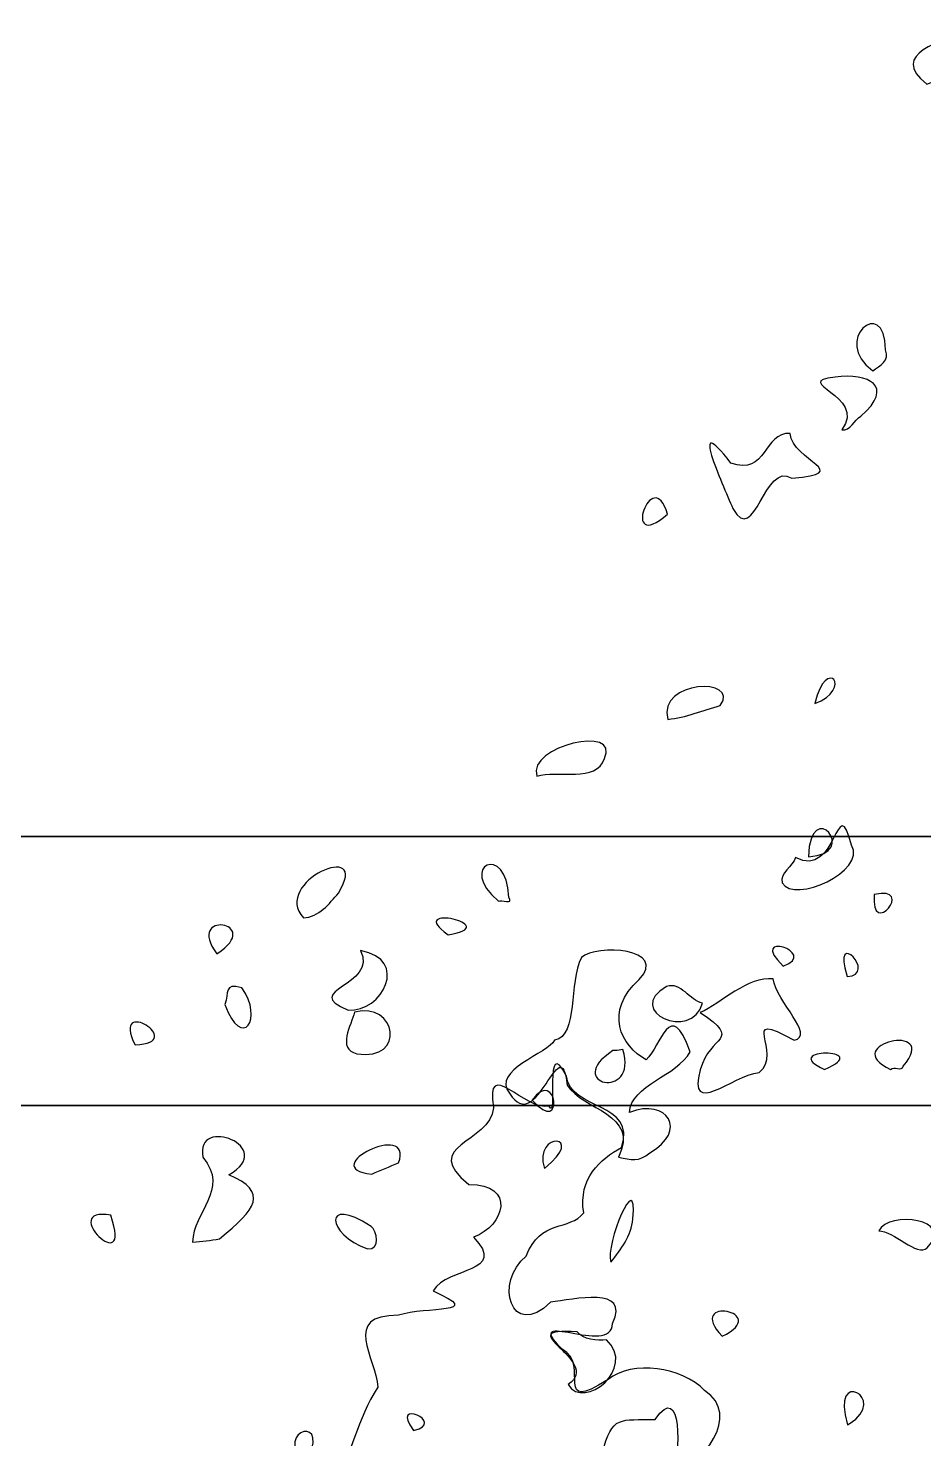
# Model space of a CAD drawing. Header units: centimetres. Extents: x -9.9 to 7.8, y -13.7 to 13.8.
# Drawn here: x -7.671 to -5.697, y -6.636 to -3.527 of the extents above; entities that cross this region are included whole.
import ezdxf

# ---------------------------------------------------------------- set-up
doc = ezdxf.new("R2010")
doc.units = ezdxf.units.CM
doc.header["$MEASUREMENT"] = 0
doc.layers.add('Layer 1', color=7, linetype='Continuous')

msp = doc.modelspace()

# ---------------------------------------------------------------- linework, layer by layer
at = {"layer": 'Layer 1'}
for points, knots in [([(-5.68997, -3.65072), (-5.77923, -3.58074), (-5.64758, -3.55986), (-5.61337, -3.52716), (-5.61337, -3.52716), (-5.56203, -3.60813), (-5.61965, -3.62289), (-5.68997, -3.65072)], [0, 0, 0, 0, 0.3333333, 0.3333333, 0.3333333, 0.3333333, 1, 1, 1, 1]), ([(-5.80949, -4.28212), (-5.90302, -4.21634), (-5.7826, -4.11203), (-5.78126, -4.23607), (-5.78126, -4.23607), (-5.77095, -4.26008), (-5.79389, -4.2706), (-5.80949, -4.28212)], [0, 0, 0, 0, 0.3333333, 0.3333333, 0.3333333, 0.3333333, 1, 1, 1, 1]), ([(-5.87768, -4.4122), (-5.82083, -4.33561), (-5.99372, -4.30754), (-5.89251, -4.29606), (-5.89251, -4.29606), (-5.81867, -4.28667), (-5.75932, -4.31511), (-5.83567, -4.38255), (-5.83567, -4.38255), (-5.84989, -4.38999), (-5.85945, -4.41573), (-5.87768, -4.4122)], [0, 0, 0, 0, 0.25, 0.25, 0.25, 0.25, 0.5, 0.5, 0.5, 0.5, 1, 1, 1, 1]), ([(-5.99171, -4.42021), (-5.98577, -4.48269), (-5.84752, -4.50734), (-5.98771, -4.51906), (-5.98771, -4.51906), (-6.04851, -4.47913), (-6.0694, -4.67257), (-6.11774, -4.58578), (-6.11774, -4.58578), (-6.14157, -4.52931), (-6.21728, -4.36338), (-6.12203, -4.48568), (-6.12203, -4.48568), (-6.04308, -4.51457), (-6.04963, -4.41686), (-5.99171, -4.42021)], [0, 0, 0, 0, 0.2, 0.2, 0.2, 0.2, 0.4, 0.4, 0.4, 0.4, 0.6, 0.6, 0.6, 0.6, 1, 1, 1, 1]), ([(-6.26118, -5.05044), (-6.28475, -4.96336), (-6.1, -4.95679), (-6.14537, -5.02018), (-6.14537, -5.02018), (-6.18414, -5.0298), (-6.22104, -5.04712), (-6.26118, -5.05044)], [0, 0, 0, 0, 0.3333333, 0.3333333, 0.3333333, 0.3333333, 1, 1, 1, 1]), ([(-6.54989, -5.17546), (-6.57081, -5.10912), (-6.36435, -5.06136), (-6.4009, -5.13695), (-6.4009, -5.13695), (-6.41763, -5.19021), (-6.50512, -5.1621), (-6.54989, -5.17546)], [0, 0, 0, 0, 0.3333333, 0.3333333, 0.3333333, 0.3333333, 1, 1, 1, 1]), ([(0.74075, -5.30897), (0.77511, -5.2085), (0.81513, -5.42756), (0.76052, -5.30897), (0.76052, -5.30897), (0.76052, -5.30897), (0.75063, -5.30897), (0.75063, -5.30897), (0.75063, -5.30897), (0.75063, -5.30897), (-9.9211, -5.30897), (-9.9211, -5.30897), (-9.9211, -5.30897), (-9.9211, -5.30897), (0.74075, -5.30897), (0.74075, -5.30897)], [0, 0, 0, 0, 0.2, 0.2, 0.2, 0.2, 0.4, 0.4, 0.4, 0.4, 0.6, 0.6, 0.6, 0.6, 1, 1, 1, 1]), ([(-5.97953, -5.35485), (-5.88728, -5.4046), (-5.88973, -5.20087), (-5.85597, -5.32767), (-5.85597, -5.32767), (-5.82314, -5.3857), (-5.98223, -5.45703), (-6.00894, -5.41091), (-6.00894, -5.41091), (-6.01458, -5.38804), (-5.98558, -5.37527), (-5.97953, -5.35486), (-5.97953, -5.35486), (-5.97953, -5.35486), (-5.97953, -5.35485), (-5.97953, -5.35485)], [0, 0, 0, 0, 0.2, 0.2, 0.2, 0.2, 0.4, 0.4, 0.4, 0.4, 0.6, 0.6, 0.6, 0.6, 1, 1, 1, 1]), ([(-7.06397, -5.48816), (-7.13703, -5.40998), (-6.91185, -5.3118), (-6.987, -5.43322), (-6.987, -5.43322), (-7.00696, -5.45684), (-7.03064, -5.48634), (-7.06397, -5.48816)], [0, 0, 0, 0, 0.3333333, 0.3333333, 0.3333333, 0.3333333, 1, 1, 1, 1]), ([(-6.63427, -5.45122), (-6.72823, -5.37248), (-6.61495, -5.32094), (-6.61179, -5.44228), (-6.61179, -5.44228), (-6.59922, -5.46092), (-6.62882, -5.44665), (-6.63427, -5.45122)], [0, 0, 0, 0, 0.3333333, 0.3333333, 0.3333333, 0.3333333, 1, 1, 1, 1]), ([(-6.93815, -5.56026), (-6.82945, -5.57846), (-6.8906, -5.69708), (-6.96547, -5.69119), (-6.96547, -5.69119), (-7.07412, -5.64754), (-6.89883, -5.63809), (-6.93815, -5.56026)], [0, 0, 0, 0, 0.3333333, 0.3333333, 0.3333333, 0.3333333, 1, 1, 1, 1]), ([(-6.37002, -6.01545), (-6.32165, -5.91858), (-6.44948, -5.91171), (-6.48258, -5.85682), (-6.48258, -5.85682), (-6.49811, -5.72572), (-6.54989, -5.97299), (-6.60969, -5.87463), (-6.60969, -5.87463), (-6.65157, -5.82374), (-6.52337, -5.78596), (-6.51054, -5.75783), (-6.51054, -5.75783), (-6.45802, -5.74689), (-6.4804, -5.63071), (-6.45157, -5.57557), (-6.45157, -5.57557), (-6.41861, -5.54433), (-6.25846, -5.55563), (-6.32392, -5.6236), (-6.32392, -5.6236), (-6.4027, -5.69361), (-6.36474, -5.77069), (-6.30885, -5.80078), (-6.30885, -5.80078), (-6.27577, -5.7712), (-6.25575, -5.65961), (-6.21187, -5.78315), (-6.21187, -5.78315), (-6.23965, -5.83613), (-6.34305, -5.85659), (-6.34531, -5.91659), (-6.34531, -5.91659), (-6.26275, -5.88434), (-6.21483, -5.95768), (-6.30083, -6.00555), (-6.30083, -6.00555), (-6.32576, -6.02696), (-6.34107, -6.02118), (-6.37002, -6.01543), (-6.37002, -6.01543), (-6.37002, -6.01543), (-6.37002, -6.01545), (-6.37002, -6.01545)], [0, 0, 0, 0, 0.0833333, 0.0833333, 0.0833333, 0.0833333, 0.1666667, 0.1666667, 0.1666667, 0.1666667, 0.25, 0.25, 0.25, 0.25, 0.3333333, 0.3333333, 0.3333333, 0.3333333, 0.4166667, 0.4166667, 0.4166667, 0.4166667, 0.5, 0.5, 0.5, 0.5, 0.5833333, 0.5833333, 0.5833333, 0.5833333, 0.6666667, 0.6666667, 0.6666667, 0.6666667, 0.75, 0.75, 0.75, 0.75, 0.8333333, 0.8333333, 0.8333333, 0.8333333, 1, 1, 1, 1]), ([(-6.18946, -5.69661), (-6.14525, -5.67757), (-6.08362, -5.61571), (-6.02883, -5.62248), (-6.02883, -5.62248), (-6.02155, -5.67333), (-5.93556, -5.7471), (-5.98251, -5.75777), (-5.98251, -5.75777), (-6.11078, -5.68666), (-6.00316, -5.78576), (-6.05993, -5.82844), (-6.05993, -5.82844), (-6.11953, -5.83649), (-6.21839, -5.92989), (-6.18945, -5.82264), (-6.18945, -5.82264), (-6.16789, -5.74344), (-6.09502, -5.76151), (-6.18945, -5.69661), (-6.18945, -5.69661), (-6.18945, -5.69661), (-6.18946, -5.69661), (-6.18946, -5.69661)], [0, 0, 0, 0, 0.1428571, 0.1428571, 0.1428571, 0.1428571, 0.2857143, 0.2857143, 0.2857143, 0.2857143, 0.4285714, 0.4285714, 0.4285714, 0.4285714, 0.5714286, 0.5714286, 0.5714286, 0.5714286, 0.7142857, 0.7142857, 0.7142857, 0.7142857, 1, 1, 1, 1]), ([(-7.20007, -5.64187), (-7.15038, -5.70961), (-7.20013, -5.78222), (-7.23714, -5.67894), (-7.23714, -5.67894), (-7.22809, -5.653), (-7.24047, -5.6309), (-7.20007, -5.64187)], [0, 0, 0, 0, 0.3333333, 0.3333333, 0.3333333, 0.3333333, 1, 1, 1, 1]), ([(-6.18458, -5.67633), (-6.20808, -5.76103), (-6.3594, -5.69378), (-6.26366, -5.63926), (-6.26366, -5.63926), (-6.23301, -5.62836), (-6.21275, -5.66987), (-6.18458, -5.67633)], [0, 0, 0, 0, 0.3333333, 0.3333333, 0.3333333, 0.3333333, 1, 1, 1, 1]), ([(-6.95131, -5.69599), (-6.85947, -5.67033), (-6.83606, -5.80562), (-6.94637, -5.78742), (-6.94637, -5.78742), (-6.9915, -5.77752), (-6.95821, -5.72345), (-6.95131, -5.69599)], [0, 0, 0, 0, 0.3333333, 0.3333333, 0.3333333, 0.3333333, 1, 1, 1, 1]), ([(-5.77001, -5.82194), (-5.88842, -5.76665), (-5.65802, -5.7149), (-5.74211, -5.815), (-5.74211, -5.815), (-5.74591, -5.82754), (-5.7627, -5.81334), (-5.77001, -5.82194)], [0, 0, 0, 0, 0.3333333, 0.3333333, 0.3333333, 0.3333333, 1, 1, 1, 1]), ([(-6.49664, -7.49143), (-6.5455, -7.44923), (-6.46247, -7.35496), (-6.56907, -7.34183), (-6.56907, -7.34183), (-6.59577, -7.26082), (-6.68274, -7.27256), (-6.71904, -7.21466), (-6.71904, -7.21466), (-6.62653, -7.16725), (-6.70036, -7.13172), (-6.77341, -7.13311), (-6.77341, -7.13311), (-6.81654, -7.14323), (-6.8639, -7.24237), (-6.92415, -7.17512), (-6.92415, -7.17512), (-6.96771, -7.0694), (-6.87168, -7.02529), (-6.83272, -7.04168), (-6.83272, -7.04168), (-6.92463, -6.98658), (-6.8607, -6.91966), (-6.85496, -6.84152), (-6.85496, -6.84152), (-6.81546, -6.77816), (-6.93302, -6.69123), (-6.94387, -6.75929), (-6.94387, -6.75929), (-6.91514, -6.88144), (-7.05699, -6.82846), (-7.00287, -6.74018), (-7.00287, -6.74018), (-6.95307, -6.66988), (-6.94782, -6.59293), (-6.89986, -6.52246), (-6.89986, -6.52246), (-6.90417, -6.45729), (-6.98226, -6.36336), (-6.85438, -6.36375), (-6.85438, -6.36375), (-6.79478, -6.3436), (-6.65901, -6.36322), (-6.77837, -6.31022), (-6.77837, -6.31022), (-6.74584, -6.25543), (-6.61252, -6.27287), (-6.68941, -6.19161), (-6.68941, -6.19161), (-6.6199, -6.16716), (-6.59572, -6.07412), (-6.69929, -6.07547), (-6.69929, -6.07547), (-6.80949, -5.98792), (-6.65319, -5.98669), (-6.64492, -5.90649), (-6.64492, -5.90649), (-6.66596, -5.79032), (-6.57329, -5.91585), (-6.5225, -5.90325), (-6.5225, -5.90325), (-6.50255, -5.94152), (-6.53538, -5.73838), (-6.48454, -5.83654), (-6.48454, -5.83654), (-6.47611, -5.91337), (-6.32874, -5.89315), (-6.36321, -5.99391), (-6.36321, -5.99391), (-6.41027, -6.02075), (-6.45831, -6.06124), (-6.4465, -6.13808), (-6.4465, -6.13808), (-6.47621, -6.17796), (-6.54263, -6.15155), (-6.57326, -6.23361), (-6.57326, -6.23361), (-6.64409, -6.2894), (-6.60666, -6.42067), (-6.51962, -6.33529), (-6.51962, -6.33529), (-6.46917, -6.329), (-6.34212, -6.29772), (-6.38298, -6.38188), (-6.38298, -6.38188), (-6.38303, -6.45719), (-6.58709, -6.34319), (-6.49418, -6.43872), (-6.49418, -6.43872), (-6.42961, -6.47166), (-6.51673, -6.58387), (-6.39286, -6.50544), (-6.39286, -6.50544), (-6.33891, -6.46214), (-6.22917, -6.47807), (-6.18008, -6.52973), (-6.18008, -6.52973), (-6.09544, -6.584), (-6.18767, -6.69552), (-6.252, -6.71549), (-6.252, -6.71549), (-6.23178, -6.67204), (-6.22973, -6.50465), (-6.28871, -6.59368), (-6.28871, -6.59368), (-6.36441, -6.59579), (-6.3852, -6.5816), (-6.40522, -6.66854), (-6.40522, -6.66854), (-6.46771, -6.63673), (-6.51357, -6.75981), (-6.45959, -6.76492), (-6.45959, -6.76492), (-6.38847, -6.712), (-6.44831, -6.89824), (-6.53914, -6.86018), (-6.53914, -6.86018), (-6.54365, -6.92532), (-6.61095, -6.96057), (-6.56585, -7.02781), (-6.56585, -7.02781), (-6.57066, -7.11462), (-6.57544, -7.17768), (-6.51396, -7.23197), (-6.51396, -7.23197), (-6.48434, -7.33508), (-6.39117, -7.18542), (-6.47007, -7.14307), (-6.47007, -7.14307), (-6.42737, -7.13067), (-6.38335, -6.97569), (-6.34371, -7.09512), (-6.34371, -7.09512), (-6.33065, -7.15704), (-6.27507, -7.2786), (-6.35512, -7.29617), (-6.35512, -7.29617), (-6.42334, -7.30259), (-6.44327, -7.38059), (-6.45465, -7.43708), (-6.45465, -7.43708), (-6.46349, -7.46051), (-6.45888, -7.5041), (-6.49666, -7.49145), (-6.49666, -7.49145), (-6.49666, -7.49145), (-6.49664, -7.49143), (-6.49664, -7.49143)], [0, 0, 0, 0, 0.0263158, 0.0263158, 0.0263158, 0.0263158, 0.0526316, 0.0526316, 0.0526316, 0.0526316, 0.0789474, 0.0789474, 0.0789474, 0.0789474, 0.1052632, 0.1052632, 0.1052632, 0.1052632, 0.1315789, 0.1315789, 0.1315789, 0.1315789, 0.1578947, 0.1578947, 0.1578947, 0.1578947, 0.1842105, 0.1842105, 0.1842105, 0.1842105, 0.2105263, 0.2105263, 0.2105263, 0.2105263, 0.2368421, 0.2368421, 0.2368421, 0.2368421, 0.2631579, 0.2631579, 0.2631579, 0.2631579, 0.2894737, 0.2894737, 0.2894737, 0.2894737, 0.3157895, 0.3157895, 0.3157895, 0.3157895, 0.3421053, 0.3421053, 0.3421053, 0.3421053, 0.3684211, 0.3684211, 0.3684211, 0.3684211, 0.3947368, 0.3947368, 0.3947368, 0.3947368, 0.4210526, 0.4210526, 0.4210526, 0.4210526, 0.4473684, 0.4473684, 0.4473684, 0.4473684, 0.4736842, 0.4736842, 0.4736842, 0.4736842, 0.5, 0.5, 0.5, 0.5, 0.5263158, 0.5263158, 0.5263158, 0.5263158, 0.5526316, 0.5526316, 0.5526316, 0.5526316, 0.5789474, 0.5789474, 0.5789474, 0.5789474, 0.6052632, 0.6052632, 0.6052632, 0.6052632, 0.6315789, 0.6315789, 0.6315789, 0.6315789, 0.6578947, 0.6578947, 0.6578947, 0.6578947, 0.6842105, 0.6842105, 0.6842105, 0.6842105, 0.7105263, 0.7105263, 0.7105263, 0.7105263, 0.7368421, 0.7368421, 0.7368421, 0.7368421, 0.7631579, 0.7631579, 0.7631579, 0.7631579, 0.7894737, 0.7894737, 0.7894737, 0.7894737, 0.8157895, 0.8157895, 0.8157895, 0.8157895, 0.8421053, 0.8421053, 0.8421053, 0.8421053, 0.8684211, 0.8684211, 0.8684211, 0.8684211, 0.8947368, 0.8947368, 0.8947368, 0.8947368, 0.9210526, 0.9210526, 0.9210526, 0.9210526, 0.9473684, 0.9473684, 0.9473684, 0.9473684, 1, 1, 1, 1]), ([(-6.36006, -5.77819), (-6.32524, -5.89333), (-6.49498, -5.85415), (-6.3823, -5.78066), (-6.3823, -5.78066), (-6.3823, -5.78066), (-6.37241, -5.78066), (-6.37241, -5.78066), (-6.37241, -5.78066), (-6.37241, -5.78066), (-6.36005, -5.77819), (-6.36005, -5.77819), (-6.36005, -5.77819), (-6.36005, -5.77819), (-6.36006, -5.77819), (-6.36006, -5.77819)], [0, 0, 0, 0, 0.2, 0.2, 0.2, 0.2, 0.4, 0.4, 0.4, 0.4, 0.6, 0.6, 0.6, 0.6, 1, 1, 1, 1]), ([(3.27768, -5.90181), (3.23181, -5.9791), (3.1421, -5.86883), (3.26038, -5.90181), (3.26038, -5.90181), (3.26038, -5.90181), (3.26779, -5.90181), (3.26779, -5.90181), (3.26779, -5.90181), (3.26779, -5.90181), (-9.90133, -5.90181), (-9.90133, -5.90181), (-9.90133, -5.90181), (-9.90133, -5.90181), (3.27768, -5.90181), (3.27768, -5.90181)], [0, 0, 0, 0, 0.2, 0.2, 0.2, 0.2, 0.4, 0.4, 0.4, 0.4, 0.6, 0.6, 0.6, 0.6, 1, 1, 1, 1]), ([(-7.30835, -6.20265), (-7.3086, -6.13729), (-7.22569, -6.08731), (-7.28575, -6.01557), (-7.28575, -6.01557), (-7.30329, -5.92146), (-7.11901, -5.99374), (-7.22855, -6.05402), (-7.22855, -6.05402), (-7.13985, -6.09312), (-7.16801, -6.12934), (-7.24904, -6.19524), (-7.24904, -6.19524), (-7.26866, -6.19907), (-7.2884, -6.2015), (-7.30835, -6.20265)], [0, 0, 0, 0, 0.2, 0.2, 0.2, 0.2, 0.4, 0.4, 0.4, 0.4, 0.6, 0.6, 0.6, 0.6, 1, 1, 1, 1]), ([(-6.9137, -6.05252), (-7.03913, -6.03979), (-6.82017, -5.93255), (-6.85439, -6.02781), (-6.85439, -6.02781), (-6.87416, -6.03605), (-6.89393, -6.04428), (-6.9137, -6.05252)], [0, 0, 0, 0, 0.3333333, 0.3333333, 0.3333333, 0.3333333, 1, 1, 1, 1]), ([(-6.38662, -6.24711), (-6.4006, -6.20843), (-6.32598, -6.03365), (-6.33815, -6.1513), (-6.33815, -6.1513), (-6.34168, -6.18998), (-6.36397, -6.21747), (-6.38662, -6.24711)], [0, 0, 0, 0, 0.3333333, 0.3333333, 0.3333333, 0.3333333, 1, 1, 1, 1]), ([(-6.92297, -6.21747), (-7.01344, -6.18573), (-7.02303, -6.09765), (-6.91491, -6.16806), (-6.91491, -6.16806), (-6.90154, -6.17679), (-6.89396, -6.22117), (-6.92297, -6.21747)], [0, 0, 0, 0, 0.3333333, 0.3333333, 0.3333333, 0.3333333, 1, 1, 1, 1]), ([(-5.79612, -6.17793), (-5.77453, -6.13201), (-5.6247, -6.15165), (-5.68986, -6.215), (-5.68986, -6.215), (-5.70998, -6.23673), (-5.7652, -6.17628), (-5.79612, -6.17793)], [0, 0, 0, 0, 0.3333333, 0.3333333, 0.3333333, 0.3333333, 1, 1, 1, 1]), ([(-6.39636, -6.41765), (-6.32846, -6.48061), (-6.44665, -6.57463), (-6.48038, -6.5165), (-6.48038, -6.5165), (-6.40325, -6.46289), (-6.61729, -6.38958), (-6.46061, -6.40036), (-6.46061, -6.40036), (-6.44835, -6.41746), (-6.41583, -6.42126), (-6.39636, -6.41766), (-6.39636, -6.41766), (-6.39636, -6.41766), (-6.39636, -6.41765), (-6.39636, -6.41765)], [0, 0, 0, 0, 0.2, 0.2, 0.2, 0.2, 0.4, 0.4, 0.4, 0.4, 0.6, 0.6, 0.6, 0.6, 1, 1, 1, 1]), ([(-5.86491, -6.60545), (-5.9053, -6.47592), (-5.77084, -6.54667), (-5.8613, -6.60339), (-5.8613, -6.60339), (-5.8613, -6.60339), (-5.86491, -6.60545), (-5.86491, -6.60545)], [0, 0, 0, 0, 0.3333333, 0.3333333, 0.3333333, 0.3333333, 1, 1, 1, 1])]:
    msp.add_open_spline(points, degree=3, knots=knots, dxfattribs=at)
for points in [[(-6.26146, -4.59827), (-6.36778, -4.68896), (-6.29523, -4.48352), (-6.26146, -4.59827)], [(-5.93744, -5.01584), (-5.91096, -4.90643), (-5.85079, -4.98422), (-5.93744, -5.01584)], [(-5.95109, -5.35345), (-5.94831, -5.21781), (-5.83393, -5.34678), (-5.95109, -5.35345)], [(-5.80616, -5.43627), (-5.71268, -5.41579), (-5.81547, -5.53694), (-5.80616, -5.43627)], [(-7.25471, -5.56724), (-7.32869, -5.47008), (-7.14633, -5.49571), (-7.25471, -5.56724)], [(-6.74536, -5.52523), (-6.84482, -5.45346), (-6.61676, -5.50516), (-6.74536, -5.52523)], [(-6.00713, -5.59449), (-6.08905, -5.5131), (-5.92408, -5.5646), (-6.00713, -5.59449)], [(-5.86613, -5.61701), (-5.90045, -5.50433), (-5.79574, -5.61473), (-5.86613, -5.61701)], [(-7.4353, -5.7679), (-7.49038, -5.65675), (-7.31461, -5.76361), (-7.4353, -5.7679)], [(-5.91581, -5.82194), (-6.02228, -5.77517), (-5.80086, -5.77371), (-5.91581, -5.82194)], [(-6.56028, -5.88946), (-6.5058, -5.81425), (-6.48631, -5.97205), (-6.56028, -5.88946)], [(-6.53313, -6.04016), (-6.55819, -5.95646), (-6.43589, -5.96402), (-6.53313, -6.04016)], [(-7.48874, -6.14334), (-7.43773, -6.28998), (-7.60896, -6.12242), (-7.48874, -6.14334)], [(-6.14165, -6.41021), (-6.22632, -6.31878), (-6.02723, -6.35595), (-6.14165, -6.41021)], [(-6.82126, -6.61781), (-6.8771, -6.54419), (-6.74512, -6.60084), (-6.82126, -6.61781)], [(-7.06224, -6.69481), (-7.13394, -6.61083), (-6.99293, -6.57942), (-7.06224, -6.69481)]]:
    msp.add_open_spline(points, degree=3, dxfattribs=at)

doc.saveas('drawing.dxf')
